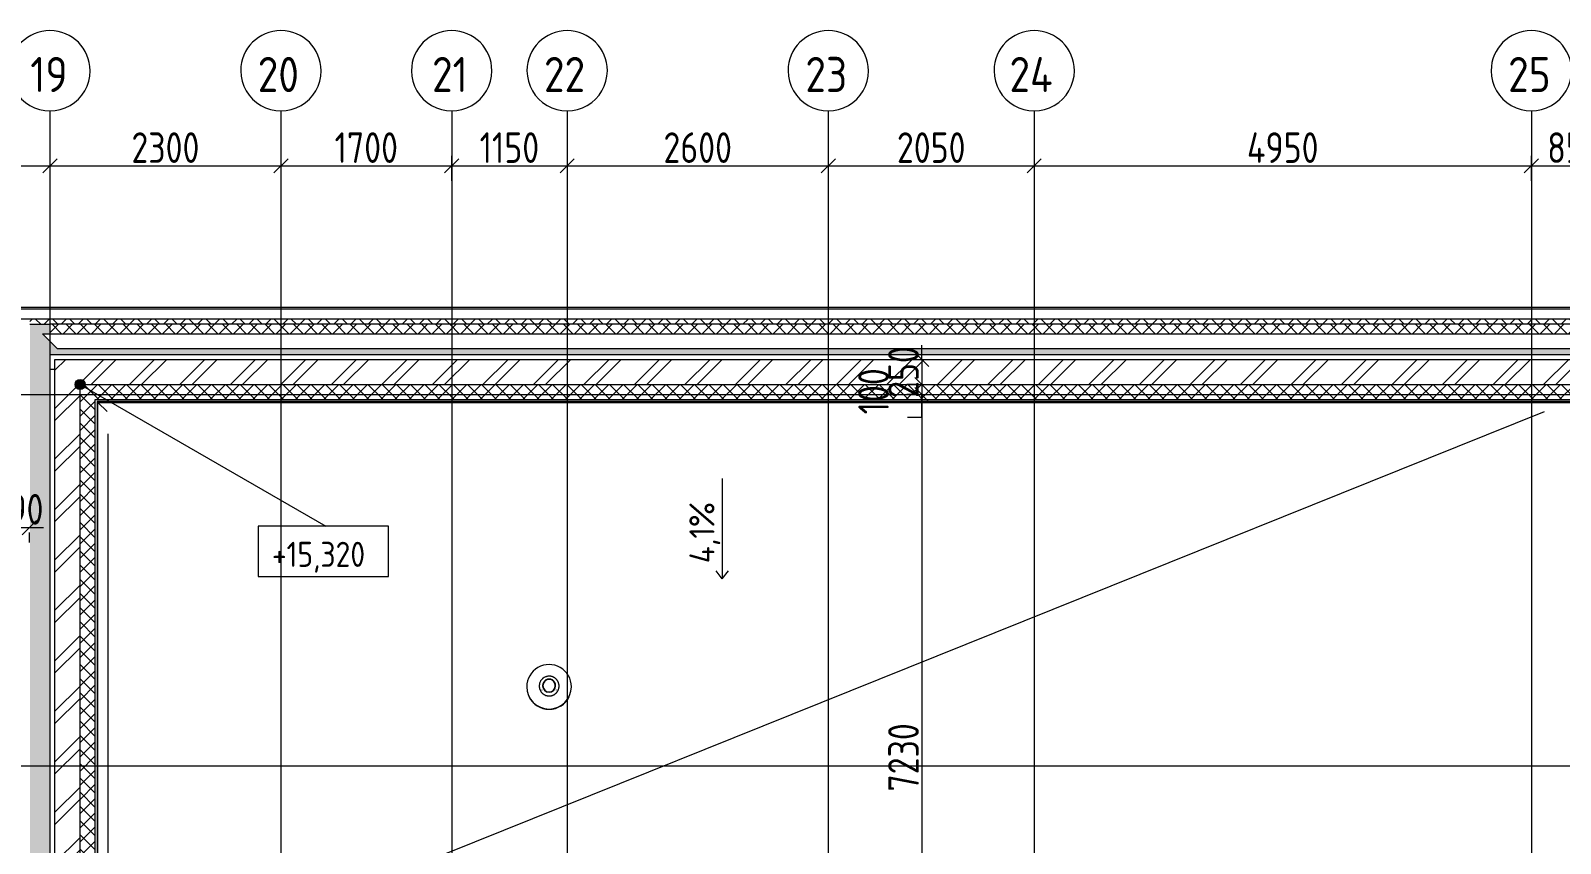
# Model space of a CAD drawing. Header units: millimetres. Extents: x -68946 to 690821, y -552984 to 293768.
# Drawn here: x 101275 to 116507, y -490078 to -481979 of the extents above; entities that cross this region are included whole.
import ezdxf

# ---------------------------------------------------------------- set-up
doc = ezdxf.new("R2010")
doc.units = ezdxf.units.MM
doc.linetypes.add('ADSK_Линия сетки', pattern=[2500, 2000, -250, 0, -250])
doc.layers.get('Defpoints').update_dxf_attribs({"color": 250})
for name, color, linetype, lineweight in [('Аннотация', 250, 'Continuous', 20), ('Крыша', 7, 'Continuous', 5), ('Несущие колонны', 7, 'Continuous', 9), ('Обобщенные модели', 250, 'Continuous', 9), ('Оборудование', 7, 'Continuous', 9), ('Ограждение', 7, 'Continuous', 5), ('Оси', 250, 'Continuous', 9), ('Отметки', 7, 'Continuous', 9), ('Перекрытие', 7, 'Continuous', 9), ('Размеры', 7, 'Continuous', 9), ('Стены внутренние', 7, 'Continuous', 9), ('Стены наружные', 7, 'Continuous', 9), ('Стены отделка', 7, 'Continuous', 13), ('Стены перегородки', 7, 'Continuous', 13), ('Стены штриховка', 250, 'Continuous', 9)]:
    doc.layers.add(name, color=color, linetype=linetype, lineweight=lineweight)
doc.styles.add('GOST Common', font='', dxfattribs={"width": 0.9, "height": 350})
doc.styles.add('GOST Common_1', font='', dxfattribs={"width": 0.9, "height": 250})
doc.styles.add('GOST Common_2', font='', dxfattribs={"width": 0.8, "height": 350})
doc.styles.add('ISOCPEUR_1', font='isocpeur.ttf', dxfattribs={"width": 0.9, "height": 250})
doc.styles.add('А3', font='ГОСТ тип А.ttf')
doc.styles.get('GOST Common').set_extended_font_data('GOST Common')
doc.styles.get('GOST Common_1').set_extended_font_data('GOST Common')
doc.styles.get('GOST Common_2').set_extended_font_data('GOST Common')
doc.dimstyles.new('ADSK_Основной_2_5_мм', dxfattribs={"dimscale": 304.8, "dimtxt": 0.824897, "dimasz": 0.463911, "dimexe": 0.492126, "dimexo": 0.001615, "dimgap": 0.098425, "dimtad": 1, "dimdec": 0, "dimlfac": 304.8, "dimdsep": 46, "dimtxsty": 'GOST Common_1', "dimblk1": 'OBLIQUE', "dimblk2": 'OBLIQUE', "dimsah": 1, "dimcen": 0.09, "dimdle": 0.492126, "dimazin": 0, "dimtfac": 1, "dimtdec": 4, "dimtix": 1, "dimtmove": 0, "dimatfit": 3, "dimfxl": 1, "dimtvp": 1, "dimtolj": 1, "dimtzin": 0, "dimlwd": 9, "dimlwe": 9, "dimarcsym": 2})
doc.dimstyles.new('ADSK_Основной_2_мм', dxfattribs={"dimscale": 304.8, "dimtxt": 201.142999, "dimasz": 0.463911, "dimexe": 0.492126, "dimexo": 0.492126, "dimgap": 0.098425, "dimtad": 1, "dimdec": 0, "dimdsep": 46, "dimtxsty": 'GOST Common_2', "dimblk1": 'OBLIQUE', "dimblk2": 'OBLIQUE', "dimsah": 1, "dimcen": 0.09, "dimdle": 0.492126, "dimazin": 0, "dimtfac": 1, "dimtdec": 4, "dimtix": 1, "dimtmove": 1, "dimatfit": 3, "dimfxl": 1, "dimtvp": 1, "dimtolj": 1, "dimtzin": 0, "dimlwd": 9, "dimlwe": 9, "dimarcsym": 2})
doc.dimstyles.new('ADSK_Основной_2_мм_1', dxfattribs={"dimscale": 304.8, "dimtxt": 201.142999, "dimasz": 0.463911, "dimexe": 0.492126, "dimexo": 0.492126, "dimgap": 0.098425, "dimtad": 1, "dimdec": 0, "dimdsep": 46, "dimtxsty": 'GOST Common_2', "dimblk1": 'OBLIQUE', "dimblk2": 'OBLIQUE', "dimsah": 1, "dimcen": 0.09, "dimdle": 0.492126, "dimazin": 0, "dimtfac": 1, "dimtdec": 4, "dimtix": 1, "dimtmove": 0, "dimatfit": 3, "dimfxl": 1, "dimtvp": 1, "dimtolj": 1, "dimtzin": 0, "dimlwd": 9, "dimlwe": 9, "dimarcsym": 2})
pattern_1 = [(45, (23667.23, -543980.64), (-70.71068, 70.71068), []), (135, (23667.23, -543980.64), (-70.71068, -70.71068), [])]
pattern_2 = [(135, (23667.23, -543980.64), (-142.56192, -142.56192), []), (135, (23809.8, -543980.64), (-142.56192, -142.56192), [252.016, -50.403, 3.353, -47.05])]
pattern_3 = [(45, (23667.23, -543980.64), (-251.4472, 251.4472), []), (45, (23667.23, -543599.64), (-251.4472, 251.4472), [])]

# ---------------------------------------------------------------- blocks, each defined once
blk = doc.blocks.new('TN_Аэратор кровельный ТехноНИКОЛЬ - Аэратор кровельный ТехноНИКОЛЬ 160х460мм-V43-АР3_Кладочный план кровли _17_930 С2-3')
at = {"layer": 'Оборудование'}
for p, q in [((82548, 55463), (82548, 55462)), ((82705, 55475), (82705, 55474)), ((82835, 55474), (82835, 55475)), ((82993, 55462), (82993, 55463))]:
    blk.add_line(p, q, dxfattribs=at)
at = {"layer": 'Оборудование', "flags": 128}
for points in [[(82869, 55470), (82869, 55474), (82869, 55478), (82869, 55482), (82868, 55486), (82867, 55490), (82866, 55494), (82865, 55498), (82864, 55501), (82863, 55505), (82861, 55509), (82860, 55512), (82858, 55516), (82856, 55519), (82854, 55523), (82852, 55526), (82850, 55529), (82847, 55532), (82845, 55535), (82842, 55538), (82839, 55541), (82836, 55544), (82833, 55546), (82830, 55549), (82827, 55551), (82824, 55553), (82820, 55555), (82817, 55557), (82814, 55559), (82810, 55561), (82806, 55562), (82803, 55564), (82799, 55565), (82795, 55566), (82791, 55567), (82787, 55568), (82783, 55568), (82779, 55569), (82776, 55569), (82772, 55569), (82768, 55569), (82764, 55569), (82760, 55568), (82756, 55568), (82752, 55567), (82748, 55566), (82744, 55565), (82740, 55564), (82737, 55563), (82733, 55562), (82729, 55560), (82726, 55558), (82722, 55557), (82719, 55555), (82716, 55552), (82712, 55550), (82709, 55548), (82706, 55545), (82703, 55543), (82700, 55540), (82698, 55537), (82695, 55534), (82693, 55531), (82690, 55528), (82688, 55525), (82686, 55521), (82684, 55518), (82682, 55514), (82680, 55511), (82679, 55507), (82677, 55503), (82676, 55500), (82675, 55496), (82674, 55492), (82673, 55488), (82673, 55484), (82672, 55480), (82672, 55476), (82672, 55472), (82672, 55470)], [(82672, 55470), (82672, 55466), (82672, 55462), (82672, 55459), (82673, 55455), (82674, 55451), (82675, 55447), (82676, 55443), (82677, 55439), (82678, 55436), (82680, 55432), (82681, 55428), (82683, 55425), (82685, 55421), (82687, 55418), (82689, 55415), (82691, 55411), (82694, 55408), (82696, 55405), (82699, 55402), (82702, 55400), (82705, 55397), (82708, 55394), (82711, 55392), (82714, 55389), (82717, 55387), (82721, 55385), (82724, 55383), (82727, 55382), (82731, 55380), (82735, 55378), (82738, 55377), (82742, 55376), (82746, 55375), (82750, 55374), (82754, 55373), (82758, 55372), (82762, 55372), (82765, 55372), (82769, 55372), (82773, 55372), (82777, 55372), (82781, 55372), (82785, 55373), (82789, 55373), (82793, 55374), (82797, 55375), (82801, 55376), (82804, 55378), (82808, 55379), (82812, 55381), (82815, 55382), (82819, 55384), (82822, 55386), (82825, 55388), (82829, 55391), (82832, 55393), (82835, 55395), (82838, 55398), (82841, 55401), (82843, 55404), (82846, 55407), (82848, 55410), (82851, 55413), (82853, 55416), (82855, 55419), (82857, 55423), (82859, 55426), (82861, 55430), (82862, 55434), (82864, 55437), (82865, 55441), (82866, 55445), (82867, 55449), (82868, 55453), (82868, 55456), (82869, 55460), (82869, 55464), (82869, 55468), (82869, 55470)]]:
    blk.add_lwpolyline(points, dxfattribs=at)
at = {"layer": 'Оборудование'}
for centre, major_axis, start_param, end_param in [((82770, 55463), (222, 0), 0, 3.141593), ((82770, 55463), (222, 0), 3.141593, 6.283185), ((82770, 55475), (65, 0), 0, 3.141593), ((82770, 55475), (65, 0), 3.141593, 6.283185), ((82770, 55474), (65, 0), 3.141593, 6.283185), ((82770, 55475), (62, 0), 0, 3.141593), ((82770, 55474), (62, 0), 0.001128, 3.140464), ((82770, 55475), (62, 0), 3.141593, 6.283185), ((82770, 55464), (71.2, 0), 2.100677, 2.124894), ((82770, 55464), (71.2, 0), 1.602909, 1.622169), ((82770, 55464), (71.2, 0), 1.519424, 1.538684), ((82770, 55464), (71.2, 0), 1.016698, 1.040916), ((82770, 55462), (223, 0), 3.590392, 5.834386), ((82770, 55463), (80, 0), 3.534292, 3.571014), ((82770, 55463), (80, 0), 5.853764, 5.890486)]:
    blk.add_ellipse(centre, major_axis=major_axis, ratio=0.999647, start_param=start_param, end_param=end_param, dxfattribs=at)
blk = doc.blocks.new('Ограждение - Ограждение-38052386-АР3_Кладочный план кровли _17_930 С2-3')
at = {"layer": 'Ограждение'}
for p, q in [((78278, 58297), (108422, 58297)), ((78278, 40445), (78278, 58297)), ((78278, 58297), (78369, 58206)), ((78378, 57984), (78378, 40767))]:
    blk.add_line(p, q, dxfattribs=at)
blk = doc.blocks.new('Швеллер - 140х58-40904878-АР3_Кладочный план кровли _17_930 С2-3')
at = {"layer": 'Обобщенные модели'}
for p, q in [((-15625, 75), (15625, 75)), ((-15625, 75), (-15621, 71)), ((-15621, 71), (-15479, -71)), ((15621, 71), (-15621, 71)), ((-15479, -71), (15479, -71)), ((-15479, -71), (-15475, -75)), ((15475, -75), (-15475, -75))]:
    blk.add_line(p, q, dxfattribs=at)
blk = doc.blocks.new('ADSK_КолоннаНесущая_Швеллер_Гнутый_ГОСТ 8278-83 - 200х50х4_таб_1 2-38660934-АР3_Кладочный план кровли _17_930 С2-3')
at = {"layer": 'Несущие колонны'}
blk.add_line((39.9, 100), (-0.1, 100), dxfattribs=at)
blk = doc.blocks.new('ADSK_КолоннаНесущая_Швеллер_Гнутый_ГОСТ 8278-83 - 200х50х4_таб_1 2-38789430-АР3_Кладочный план кровли _17_930 С2-3')
at = {"layer": 'Несущие колонны'}
blk.add_line((-0.1, -100), (39.9, -100), dxfattribs=at)
blk = doc.blocks.new('Ось сетки - Круг_Ø8 мм-39983606-АР3_Кладочный план кровли _17_930 С2-3')
at = {"layer": 'Оси'}
for start, end in [(360, 180), (180, 360)]:
    blk.add_arc((0, 0), 4, start, end, dxfattribs=at)
blk = doc.blocks.new('_Oblique')
at = {"color": 0, "linetype": 'ByBlock', "lineweight": -2}
blk.add_line((-0.5, -0.5), (0.5, 0.5), dxfattribs=at)
blk = doc.blocks.new('*D6087')
at = {"layer": 'Defpoints', "color": 0, "lineweight": 30, "transparency": 16777216}
for p in [(98467, -483227), (101467, -483227), (101467, -483327)]:
    blk.add_point(p, dxfattribs=at)
at = {"layer": 'Размеры', "color": 0, "lineweight": 9, "transparency": 16777216}
for p, q in [((98467, -483227), (98467, -483477)), ((101467, -483227), (101467, -483477)), ((98317, -483327), (101617, -483327))]:
    blk.add_line(p, q, dxfattribs=at)
at = {"layer": 'Размеры', "color": 0, "lineweight": 9, "transparency": 16777216, "xscale": 141.4, "yscale": 141.4, "zscale": 141.4, "rotation": 180}
blk.add_blockref('_Oblique', (98467, -483327), dxfattribs=at)
at = {"layer": 'Размеры', "color": 0, "lineweight": 9, "transparency": 16777216, "xscale": 141.4, "yscale": 141.4, "zscale": 141.4}
blk.add_blockref('_Oblique', (101467, -483327), dxfattribs=at)
at = {"layer": 'Размеры', "color": 0, "transparency": 16777216, "insert": (99967, -483145), "char_height": 304.8, "width": 756.84, "attachment_point": 5, "style": 'А3'}
blk.add_mtext('\\A1;3000', dxfattribs=at)
blk = doc.blocks.new('*D6088')
at = {"layer": 'Defpoints', "color": 0, "lineweight": 30, "transparency": 16777216}
for p in [(101467, -483227), (103767, -483227), (103767, -483327)]:
    blk.add_point(p, dxfattribs=at)
at = {"layer": 'Размеры', "color": 0, "lineweight": 9, "transparency": 16777216}
for p, q in [((101467, -483227), (101467, -483477)), ((103767, -483227), (103767, -483477)), ((101317, -483327), (103917, -483327))]:
    blk.add_line(p, q, dxfattribs=at)
at = {"layer": 'Размеры', "color": 0, "lineweight": 9, "transparency": 16777216, "xscale": 141.4, "yscale": 141.4, "zscale": 141.4, "rotation": 180}
blk.add_blockref('_Oblique', (101467, -483327), dxfattribs=at)
at = {"layer": 'Размеры', "color": 0, "lineweight": 9, "transparency": 16777216, "xscale": 141.4, "yscale": 141.4, "zscale": 141.4}
blk.add_blockref('_Oblique', (103767, -483327), dxfattribs=at)
at = {"layer": 'Размеры', "color": 0, "transparency": 16777216, "insert": (102617, -483145), "char_height": 304.8, "width": 756.84, "attachment_point": 5, "style": 'А3'}
blk.add_mtext('\\A1;2300', dxfattribs=at)
blk = doc.blocks.new('*D6089')
at = {"layer": 'Defpoints', "color": 0, "lineweight": 30, "transparency": 16777216}
for p in [(103767, -483227), (105467, -483227), (105467, -483327)]:
    blk.add_point(p, dxfattribs=at)
at = {"layer": 'Размеры', "color": 0, "lineweight": 9, "transparency": 16777216}
for p, q in [((103767, -483227), (103767, -483477)), ((105467, -483227), (105467, -483477)), ((103617, -483327), (105617, -483327))]:
    blk.add_line(p, q, dxfattribs=at)
at = {"layer": 'Размеры', "color": 0, "lineweight": 9, "transparency": 16777216, "xscale": 141.4, "yscale": 141.4, "zscale": 141.4, "rotation": 180}
blk.add_blockref('_Oblique', (103767, -483327), dxfattribs=at)
at = {"layer": 'Размеры', "color": 0, "lineweight": 9, "transparency": 16777216, "xscale": 141.4, "yscale": 141.4, "zscale": 141.4}
blk.add_blockref('_Oblique', (105467, -483327), dxfattribs=at)
at = {"layer": 'Размеры', "color": 0, "transparency": 16777216, "insert": (104617, -483145), "char_height": 304.8, "width": 700.59, "attachment_point": 5, "style": 'А3'}
blk.add_mtext('\\A1;1700', dxfattribs=at)
blk = doc.blocks.new('*D6090')
at = {"layer": 'Defpoints', "color": 0, "lineweight": 30, "transparency": 16777216}
for p in [(105467, -483227), (106617, -483227), (106617, -483327)]:
    blk.add_point(p, dxfattribs=at)
at = {"layer": 'Размеры', "color": 0, "lineweight": 9, "transparency": 16777216}
for p, q in [((105467, -483227), (105467, -483477)), ((106617, -483227), (106617, -483477)), ((105317, -483327), (106767, -483327))]:
    blk.add_line(p, q, dxfattribs=at)
at = {"layer": 'Размеры', "color": 0, "lineweight": 9, "transparency": 16777216, "xscale": 141.4, "yscale": 141.4, "zscale": 141.4, "rotation": 180}
blk.add_blockref('_Oblique', (105467, -483327), dxfattribs=at)
at = {"layer": 'Размеры', "color": 0, "lineweight": 9, "transparency": 16777216, "xscale": 141.4, "yscale": 141.4, "zscale": 141.4}
blk.add_blockref('_Oblique', (106617, -483327), dxfattribs=at)
at = {"layer": 'Размеры', "color": 0, "transparency": 16777216, "insert": (106042, -483145), "char_height": 304.8, "width": 644.34, "attachment_point": 5, "style": 'А3'}
blk.add_mtext('\\A1;1150', dxfattribs=at)
blk = doc.blocks.new('*D6091')
at = {"layer": 'Defpoints', "color": 0, "lineweight": 30, "transparency": 16777216}
for p in [(106617, -483227), (109217, -483227), (109217, -483327)]:
    blk.add_point(p, dxfattribs=at)
at = {"layer": 'Размеры', "color": 0, "lineweight": 9, "transparency": 16777216}
for p, q in [((106617, -483227), (106617, -483477)), ((109217, -483227), (109217, -483477)), ((106467, -483327), (109367, -483327))]:
    blk.add_line(p, q, dxfattribs=at)
at = {"layer": 'Размеры', "color": 0, "lineweight": 9, "transparency": 16777216, "xscale": 141.4, "yscale": 141.4, "zscale": 141.4, "rotation": 180}
blk.add_blockref('_Oblique', (106617, -483327), dxfattribs=at)
at = {"layer": 'Размеры', "color": 0, "lineweight": 9, "transparency": 16777216, "xscale": 141.4, "yscale": 141.4, "zscale": 141.4}
blk.add_blockref('_Oblique', (109217, -483327), dxfattribs=at)
at = {"layer": 'Размеры', "color": 0, "transparency": 16777216, "insert": (107917, -483145), "char_height": 304.8, "width": 756.84, "attachment_point": 5, "style": 'А3'}
blk.add_mtext('\\A1;2600', dxfattribs=at)
blk = doc.blocks.new('*D6092')
at = {"layer": 'Defpoints', "color": 0, "lineweight": 30, "transparency": 16777216}
for p in [(109217, -483227), (111267, -483227), (111267, -483327)]:
    blk.add_point(p, dxfattribs=at)
at = {"layer": 'Размеры', "color": 0, "lineweight": 9, "transparency": 16777216}
for p, q in [((109217, -483227), (109217, -483477)), ((111267, -483227), (111267, -483477)), ((109067, -483327), (111417, -483327))]:
    blk.add_line(p, q, dxfattribs=at)
at = {"layer": 'Размеры', "color": 0, "lineweight": 9, "transparency": 16777216, "xscale": 141.4, "yscale": 141.4, "zscale": 141.4, "rotation": 180}
blk.add_blockref('_Oblique', (109217, -483327), dxfattribs=at)
at = {"layer": 'Размеры', "color": 0, "lineweight": 9, "transparency": 16777216, "xscale": 141.4, "yscale": 141.4, "zscale": 141.4}
blk.add_blockref('_Oblique', (111267, -483327), dxfattribs=at)
at = {"layer": 'Размеры', "color": 0, "transparency": 16777216, "insert": (110242, -483145), "char_height": 304.8, "width": 756.84, "attachment_point": 5, "style": 'А3'}
blk.add_mtext('\\A1;2050', dxfattribs=at)
blk = doc.blocks.new('*D6093')
at = {"layer": 'Defpoints', "color": 0, "lineweight": 30, "transparency": 16777216}
for p in [(111267, -483227), (116217, -483227), (116217, -483327)]:
    blk.add_point(p, dxfattribs=at)
at = {"layer": 'Размеры', "color": 0, "lineweight": 9, "transparency": 16777216}
for p, q in [((111267, -483227), (111267, -483477)), ((116217, -483227), (116217, -483477)), ((111117, -483327), (116367, -483327))]:
    blk.add_line(p, q, dxfattribs=at)
at = {"layer": 'Размеры', "color": 0, "lineweight": 9, "transparency": 16777216, "xscale": 141.4, "yscale": 141.4, "zscale": 141.4, "rotation": 180}
blk.add_blockref('_Oblique', (111267, -483327), dxfattribs=at)
at = {"layer": 'Размеры', "color": 0, "lineweight": 9, "transparency": 16777216, "xscale": 141.4, "yscale": 141.4, "zscale": 141.4}
blk.add_blockref('_Oblique', (116217, -483327), dxfattribs=at)
at = {"layer": 'Размеры', "color": 0, "transparency": 16777216, "insert": (113742, -483145), "char_height": 304.8, "width": 782.41, "attachment_point": 5, "style": 'А3'}
blk.add_mtext('\\A1;4950', dxfattribs=at)
blk = doc.blocks.new('*D6094')
at = {"layer": 'Defpoints', "color": 0, "lineweight": 30, "transparency": 16777216}
for p in [(116217, -483227), (117067, -483227), (117067, -483327)]:
    blk.add_point(p, dxfattribs=at)
at = {"layer": 'Размеры', "color": 0, "lineweight": 9, "transparency": 16777216}
for p, q in [((116217, -483227), (116217, -483477)), ((117067, -483227), (117067, -483477)), ((116067, -483327), (117217, -483327))]:
    blk.add_line(p, q, dxfattribs=at)
at = {"layer": 'Размеры', "color": 0, "lineweight": 9, "transparency": 16777216, "xscale": 141.4, "yscale": 141.4, "zscale": 141.4, "rotation": 180}
blk.add_blockref('_Oblique', (116217, -483327), dxfattribs=at)
at = {"layer": 'Размеры', "color": 0, "lineweight": 9, "transparency": 16777216, "xscale": 141.4, "yscale": 141.4, "zscale": 141.4}
blk.add_blockref('_Oblique', (117067, -483327), dxfattribs=at)
at = {"layer": 'Размеры', "color": 0, "transparency": 16777216, "insert": (116642, -483145), "char_height": 304.8, "width": 567.63, "attachment_point": 5, "style": 'А3'}
blk.add_mtext('\\A1;850', dxfattribs=at)
blk = doc.blocks.new('Высотные отметки - Рамка-32693647-АР3_Кладочный план кровли _17_930 С2-3')
at = {"layer": 'Аннотация'}
for p, q in [((-6.5, 0), (-6.5, 5)), ((-6.5, 5), (6.5, 5)), ((6.5, 5), (6.5, 0)), ((6.5, 0), (-6.5, 0))]:
    blk.add_line(p, q, dxfattribs=at)
blk = doc.blocks.new('*D6168')
at = {"layer": 'Defpoints', "color": 0, "lineweight": 30, "transparency": 16777216}
for p in [(101262, -486831), (101262, -486931), (101072, -487596)]:
    blk.add_point(p, dxfattribs=at)
at = {"layer": 'Размеры', "color": 0, "lineweight": 9, "transparency": 16777216}
for p, q in [((101072, -487446), (101072, -486781)), ((101072, -486931), (100931, -486931)), ((101072, -486931), (101262, -486931)), ((101262, -486931), (101404, -486931)), ((101262, -486981), (101262, -487081))]:
    blk.add_line(p, q, dxfattribs=at)
at = {"layer": 'Размеры', "color": 0, "lineweight": 9, "transparency": 16777216, "xscale": 141.4, "yscale": 141.4, "zscale": 141.4}
blk.add_blockref('_Oblique', (101072, -486931), dxfattribs=at)
at = {"layer": 'Размеры', "color": 0, "lineweight": 9, "transparency": 16777216, "xscale": 141.4, "yscale": 141.4, "zscale": 141.4, "rotation": 180}
blk.add_blockref('_Oblique', (101262, -486931), dxfattribs=at)
at = {"layer": 'Размеры', "color": 0, "transparency": 16777216, "insert": (101167, -486749), "char_height": 304.8, "width": 409.1, "attachment_point": 5, "style": 'А3'}
blk.add_mtext('\\A1;190', dxfattribs=at)
blk = doc.blocks.new('*D6231')
at = {"layer": 'Defpoints', "color": 0, "lineweight": 30, "transparency": 16777216}
for p in [(110248, -485256), (110148, -485506), (110248, -485506)]:
    blk.add_point(p, dxfattribs=at)
at = {"layer": 'Размеры', "color": 0, "lineweight": 9, "transparency": 16777216}
for p, q in [((110148, -485256), (110148, -485114)), ((110098, -485256), (109998, -485256)), ((110148, -485256), (110148, -485506)), ((110098, -485506), (109998, -485506)), ((110148, -485506), (110148, -485647))]:
    blk.add_line(p, q, dxfattribs=at)
at = {"layer": 'Размеры', "color": 0, "lineweight": 9, "transparency": 16777216, "xscale": 141.4, "yscale": 141.4, "zscale": 141.4}
for p, rotation in [((110148, -485256), 270), ((110148, -485506), 90)]:
    blk.add_blockref('_Oblique', p, dxfattribs=dict(at, rotation=rotation))
at = {"layer": 'Размеры', "color": 0, "transparency": 16777216, "insert": (109966, -485381), "char_height": 304.8, "width": 454.11, "attachment_point": 5, "rotation": 90, "style": 'А3'}
blk.add_mtext('\\A1;250', dxfattribs=at)
blk = doc.blocks.new('*D6232')
at = {"layer": 'Defpoints', "color": 0, "lineweight": 30, "transparency": 16777216}
for p in [(110248, -485506), (110148, -485606), (110248, -485606)]:
    blk.add_point(p, dxfattribs=at)
at = {"layer": 'Размеры', "color": 0, "lineweight": 9, "transparency": 16777216}
for p, q in [((110148, -485356), (110148, -485756)), ((110098, -485506), (109998, -485506)), ((110098, -485606), (109998, -485606)), ((110148, -485832), (110148, -485606)), ((110007, -485832), (110148, -485832))]:
    blk.add_line(p, q, dxfattribs=at)
at = {"layer": 'Размеры', "color": 0, "lineweight": 9, "transparency": 16777216, "xscale": 141.4, "yscale": 141.4, "zscale": 141.4}
for p, rotation in [((110148, -485506), 90), ((110148, -485606), 270)]:
    blk.add_blockref('_Oblique', p, dxfattribs=dict(at, rotation=rotation))
at = {"layer": 'Размеры', "color": 0, "transparency": 16777216, "insert": (109515, -485803), "char_height": 304.8, "width": 409.1, "attachment_point": 1, "rotation": 90, "line_spacing_factor": 1.022761, "style": 'А3'}
blk.add_mtext('\\A1;100', dxfattribs=at)
blk = doc.blocks.new('*D6233')
at = {"layer": 'Defpoints', "color": 0, "lineweight": 30, "transparency": 16777216}
for p in [(110248, -485606), (108438, -492836), (110148, -492836)]:
    blk.add_point(p, dxfattribs=at)
at = {"layer": 'Размеры', "color": 0, "lineweight": 9, "transparency": 16777216}
for p, q in [((110148, -485456), (110148, -492986)), ((110098, -485606), (109998, -485606)), ((108588, -492836), (110298, -492836))]:
    blk.add_line(p, q, dxfattribs=at)
at = {"layer": 'Размеры', "color": 0, "lineweight": 9, "transparency": 16777216, "xscale": 141.4, "yscale": 141.4, "zscale": 141.4}
for p, rotation in [((110148, -485606), 90), ((110148, -492836), 270)]:
    blk.add_blockref('_Oblique', p, dxfattribs=dict(at, rotation=rotation))
at = {"layer": 'Размеры', "color": 0, "transparency": 16777216, "insert": (109966, -489221), "char_height": 304.8, "width": 605.47, "attachment_point": 5, "rotation": 90, "style": 'А3'}
blk.add_mtext('\\A1;7230', dxfattribs=at)

msp = doc.modelspace()

# ---------------------------------------------------------------- hatches: boundary and pattern name
at = {"layer": 'Отметки'}
h = msp.add_hatch(color=256, dxfattribs=at)
edge = h.paths.add_edge_path()
edge.add_arc((101767.2298, -485505.6404), 50, 0, 360)
at = {"layer": 'Стены внутренние', "lineweight": 5}
h = msp.add_hatch(dxfattribs=at)
h.set_pattern_fill('FP_1', color=256, style=0, pattern_type=2)
h.set_pattern_definition(pattern_2)
h.paths.add_polyline_path([(101467.2298, -504205.6404), (101467.2298, -485075.6404), (101392.2298, -485000.6404), (101467.2298, -485000.6404), (101467.2298, -484905.6404), (101267.2298, -484905.6404), (101267.2298, -504205.6404)])
h = msp.add_hatch(dxfattribs=at)
h.set_pattern_fill('FP_1', color=256, style=0, pattern_type=2)
h.set_pattern_definition(pattern_2)
h.paths.add_polyline_path([(132767.2242, -485205.6203), (132767.2242, -485005.6203), (132637.2443, -485005.6203), (132492.2242, -485150.6404), (101542.2298, -485150.6404), (101467.2298, -485075.6404), (101467.2298, -485205.6203), (132638.2242, -485205.6203)])
h = msp.add_hatch(dxfattribs=at)
h.set_pattern_fill('FP_44', color=256, style=0, pattern_type=2)
h.set_pattern_definition(pattern_3)
h.paths.add_polyline_path([(101767.2298, -503955.6404), (101767.2298, -485255.6404), (101517.2298, -485255.6404), (101517.2298, -503955.6404)])
h = msp.add_hatch(dxfattribs=at)
h.set_pattern_fill('FP_44', color=256, style=0, pattern_type=2)
h.set_pattern_definition(pattern_3)
h.paths.add_polyline_path([(132267.2242, -485505.6404), (132267.2242, -485255.6404), (101767.2298, -485255.6404), (101767.2298, -485505.6404), (131019.3944, -485505.6404)])
at = {"layer": 'Стены наружные', "lineweight": 5}
h = msp.add_hatch(dxfattribs=at)
h.set_pattern_fill('FP_34', color=256, style=0, pattern_type=2)
h.set_pattern_definition([(135, (23667.23, -543980.64), (-84.85281, -84.85281), []), (225, (23667.23, -543980.64), (84.85281, -84.85281), [])])
h.paths.add_polyline_path([(132437.1369, -484905.6404), (132767.2242, -484905.6404), (132767.2242, -484855.6404), (101267.2298, -484855.6404), (101267.2298, -484905.6404), (131019.3944, -484905.6404)])
h = msp.add_hatch(dxfattribs=at)
h.set_pattern_fill('FP_33', color=256, style=0, pattern_type=2)
h.set_pattern_definition(pattern_1)
h.paths.add_polyline_path([(132637.2242, -485005.6404), (132767.2242, -485005.6404), (132767.2242, -484905.6404), (101467.2298, -484905.6404), (101467.2298, -485000.6404), (132642.2242, -485000.6404), (132638.2242, -485004.6404)])
h = msp.add_hatch(dxfattribs=at)
h.set_pattern_fill('FP_33', color=256, style=0, pattern_type=2)
h.set_pattern_definition(pattern_1)
h.paths.add_polyline_path([(101767.2298, -503555.6404), (101917.2298, -503555.6404), (101917.2298, -485505.6404), (101767.2298, -485505.6404), (101767.2298, -503535.6404)])
h = msp.add_hatch(dxfattribs=at)
h.set_pattern_fill('FP_33', color=256, style=0, pattern_type=2)
h.set_pattern_definition(pattern_1)
h.paths.add_polyline_path([(132267.2242, -485655.6404), (132267.2242, -485505.6404), (101917.2298, -485505.6404), (101917.2298, -485655.6404), (132117.2242, -485655.6404)])

# ---------------------------------------------------------------- linework, layer by layer
at = {"layer": 'Крыша'}
msp.add_line((102045.2298, -491530.9155), (116348.9074, -485774.5965), dxfattribs=at)
at = {"layer": 'Оси', "linetype": 'ADSK_Линия сетки', "ltscale": 100}
for p, q in [((101467.2298, -482778.6358), (101467.2298, -548529.072)), ((103767.2298, -482778.6358), (103767.2298, -547719.4803)), ((105467.2298, -482778.6358), (105467.2298, -547719.4803)), ((106617.23, -482778.6358), (106617.23, -547719.4803)), ((109217.23, -482778.6358), (109217.23, -547719.4803)), ((111267.2298, -482778.6358), (111267.2298, -547719.4803)), ((116217.2298, -482778.6358), (116217.2298, -547719.4803)), ((88763.207, -485605.6404), (168383.8317, -485605.6404)), ((88763.207, -489305.6404), (180488.1093, -489305.6404))]:
    msp.add_line(p, q, dxfattribs=at)
at = {"layer": 'Отметки'}
for p, q in [((101767.2298, -485505.6404), (104214.5566, -486918.6052)), ((104214.5566, -486918.6052), (104189.5064, -486918.6052))]:
    msp.add_line(p, q, dxfattribs=at)
msp.add_circle((101767.2298, -485505.6404), 50, dxfattribs=at)
at = {"layer": 'Перекрытие'}
msp.add_line((101517.2298, -485355.641), (101467.2298, -485355.641), dxfattribs=at)
at = {"layer": 'Размеры'}
for p, q in [((108160.6215, -486442.5197), (108160.6215, -487442.5197)), ((108160.6215, -487442.5197), (108099.2353, -487362.5197)), ((108160.6215, -487442.5197), (108222.0076, -487362.5197))]:
    msp.add_line(p, q, dxfattribs=at)
at = {"layer": 'Стены отделка', "lineweight": 5}
msp.add_line((100997.2298, -484735.6404), (133037.2242, -484735.6404), dxfattribs=at)
at = {"layer": 'Стены перегородки'}
for p, q in [((132917.2242, -484855.6404), (101117.2298, -484855.6404)), ((101467.2298, -484905.6404), (101467.2298, -485000.6404)), ((132867.2242, -484905.6404), (101467.2298, -484905.6404)), ((101467.2298, -485205.6203), (132567.2242, -485205.6203)), ((101467.2298, -485205.6203), (101467.2298, -504005.6404)), ((101517.2298, -503955.6404), (101517.2298, -485255.6404)), ((101517.2298, -485255.6404), (132517.2242, -485255.6404)), ((101767.2298, -485505.6404), (132267.2242, -485505.6404)), ((101767.2298, -503705.6404), (101767.2298, -485505.6404)), ((132097.2242, -485675.6404), (101937.2298, -485675.6404)), ((101937.2298, -485675.6404), (101937.2298, -503535.6404))]:
    msp.add_line(p, q, dxfattribs=at)
at = {"layer": 'Стены штриховка'}
for p, q in [((133017.2242, -484755.6404), (101017.2298, -484755.6404)), ((101267.2298, -484905.6404), (101467.2298, -484905.6404)), ((101917.2298, -485655.6404), (132117.2242, -485655.6404)), ((101917.2298, -503555.6404), (101917.2298, -485655.6404))]:
    msp.add_line(p, q, dxfattribs=at)

# ---------------------------------------------------------------- block references
at = {"layer": 'Несущие колонны', "rotation": 180}
for p in [(103857.5803, -485105.7001), (107757.5803, -485105.7001), (109707.5803, -485105.7001), (113607.5803, -485105.7001), (115557.5803, -485105.7001)]:
    msp.add_blockref('ADSK_КолоннаНесущая_Швеллер_Гнутый_ГОСТ 8278-83 - 200х50х4_таб_1 2-38660934-АР3_Кладочный план кровли _17_930 С2-3', p, dxfattribs=at)
at = {"layer": 'Несущие колонны'}
for p in [(105727.3298, -485105.7001), (111527.3298, -485105.7001)]:
    msp.add_blockref('ADSK_КолоннаНесущая_Швеллер_Гнутый_ГОСТ 8278-83 - 200х50х4_таб_1 2-38789430-АР3_Кладочный план кровли _17_930 С2-3', p, dxfattribs=at)
at = {"layer": 'Обобщенные модели'}
msp.add_blockref('Швеллер - 140х58-40904878-АР3_Кладочный план кровли _17_930 С2-3', (117017.227, -485075.6404), dxfattribs=at)
at = {"layer": 'Оборудование'}
msp.add_blockref('TN_Аэратор кровельный ТехноНИКОЛЬ - Аэратор кровельный ТехноНИКОЛЬ 160х460мм-V43-АР3_Кладочный план кровли _17_930 С2-3', (23667.2298, -543980.641), dxfattribs=at)
at = {"layer": 'Ограждение'}
msp.add_blockref('Ограждение - Ограждение-38052386-АР3_Кладочный план кровли _17_930 С2-3', (23667.2298, -543980.641), dxfattribs=at)
at = {"layer": 'Оси', "xscale": 99.99999999999993, "yscale": 99.99999999999993, "zscale": 99.99999999999993, "rotation": 180}
for p in [(101467.2298, -482378.6358), (103767.2298, -482378.6358), (105467.2298, -482378.6358), (106617.23, -482378.6358), (109217.23, -482378.6358), (111267.2298, -482378.6358), (116217.2298, -482378.6358)]:
    msp.add_blockref('Ось сетки - Круг_Ø8 мм-39983606-АР3_Кладочный план кровли _17_930 С2-3', p, dxfattribs=at)
at = {"layer": 'Отметки', "extrusion": (0, 0, -1), "xscale": 99.99999999999993, "yscale": 99.99999999999993, "zscale": 99.99999999999993, "rotation": 180}
msp.add_blockref('Высотные отметки - Рамка-32693647-АР3_Кладочный план кровли _17_930 С2-3', (-104189.5064, -486918.6052), dxfattribs=at)

# ---------------------------------------------------------------- texts
at = {"layer": 'Оси', "char_height": 350, "attachment_point": 1, "style": 'GOST Common'}
for s, insert, width in [('19', (101271.4105, -482241.3567), 461.772), ('20', (103535.8605, -482241.3567), 548.35425), ('21', (105271.4105, -482241.3567), 461.772), ('22', (106385.8606, -482241.3567), 548.35425), ('23', (108988.5606, -482241.3567), 541.139062), ('24', (111020.5605, -482241.3567), 584.430187), ('25', (115985.8605, -482241.3567), 548.35425)]:
    msp.add_mtext(s, dxfattribs=dict(at, insert=insert, width=width))
at = {"layer": 'Отметки', "insert": (103677.6562, -487072.6744), "char_height": 250, "width": 1164.590943, "attachment_point": 1, "line_spacing_factor": 1.022761, "style": 'GOST Common_1'}
msp.add_mtext('+15,320', dxfattribs=at)
at = {"layer": 'Размеры', "insert": (107834.0076, -487286.1106), "char_height": 250, "width": 824.6182, "attachment_point": 1, "rotation": 90, "line_spacing_factor": 1.149209, "style": 'ISOCPEUR_1'}
msp.add_mtext('4,1%', dxfattribs=at)

# ---------------------------------------------------------------- dimensions: what is measured, and where the dimension line sits
at = {"layer": 'Размеры'}
for base, p1, p2, dimstyle, override, picture, middle in [((101467.2298, -483326.9214), (98467.2298, -483226.9365), (101467.2298, -483226.9365), 'ADSK_Основной_2_5_мм', {"dimtxt": 1, "dimlfac": 1, "dimpost": '<>', "dimtxsty": 'А3', "dimfxl": 3000}, '*D6087', (99967.2298, -483144.5214)), ((103767.2298, -483326.9214), (101467.2298, -483226.9365), (103767.2298, -483226.9365), 'ADSK_Основной_2_5_мм', {"dimtxt": 1, "dimlfac": 1, "dimpost": '<>', "dimtxsty": 'А3', "dimfxl": 2300}, '*D6088', (102617.2298, -483144.5214)), ((105467.2298, -483326.9214), (103767.2298, -483226.9365), (105467.2298, -483226.9365), 'ADSK_Основной_2_5_мм', {"dimtxt": 1, "dimlfac": 1, "dimpost": '<>', "dimtxsty": 'А3', "dimfxl": 1700}, '*D6089', (104617.2298, -483144.5214)), ((106617.23, -483326.9214), (105467.2298, -483226.9365), (106617.23, -483226.9365), 'ADSK_Основной_2_5_мм', {"dimtxt": 1, "dimlfac": 1, "dimpost": '<>', "dimtxsty": 'А3', "dimfxl": 1150.00013}, '*D6090', (106042.2299, -483144.5214)), ((109217.23, -483326.9214), (106617.23, -483226.9365), (109217.23, -483226.9365), 'ADSK_Основной_2_5_мм', {"dimtxt": 1, "dimlfac": 1, "dimpost": '<>', "dimtxsty": 'А3', "dimfxl": 2600}, '*D6091', (107917.23, -483144.5214)), ((111267.2298, -483326.9214), (109217.23, -483226.9365), (111267.2298, -483226.9365), 'ADSK_Основной_2_5_мм', {"dimtxt": 1, "dimlfac": 1, "dimpost": '<>', "dimtxsty": 'А3', "dimfxl": 2049.99987}, '*D6092', (110242.2299, -483144.5214)), ((116217.2298, -483326.9214), (111267.2298, -483226.9365), (116217.2298, -483226.9365), 'ADSK_Основной_2_5_мм', {"dimtxt": 1, "dimlfac": 1, "dimpost": '<>', "dimtxsty": 'А3', "dimfxl": 4950}, '*D6093', (113742.2298, -483144.5214)), ((117067.2302, -483326.9214), (116217.2298, -483226.9365), (117067.2302, -483226.9365), 'ADSK_Основной_2_5_мм', {"dimtxt": 1, "dimlfac": 1, "dimpost": '<>', "dimtxsty": 'А3', "dimfxl": 850.000334}, '*D6094', (116642.23, -483144.5214)), ((101262.2298, -486931.1824), (101072.2298, -487596.1477), (101262.2298, -486831.1975), 'ADSK_Основной_2_мм_1', {"dimtxt": 1, "dimlfac": 1, "dimpost": '<>', "dimtxsty": 'А3', "dimfxl": 788.19336}, '*D6168', (101167.2298, -486748.7824))]:
    dim = msp.add_linear_dim(base=base, p1=p1, p2=p2, dimstyle=dimstyle, override=override, dxfattribs=at)
    dim.commit()
    dim.dimension.update_dxf_attribs({"geometry": picture, "text_midpoint": middle})
for base, p1, p2, override, picture, middle in [((110148.2799, -485505.6404), (110248.2648, -485255.6404), (110248.2648, -485505.6404), {"dimtxt": 1, "dimlfac": 1, "dimpost": '<>', "dimtxsty": 'А3', "dimfxl": 250}, '*D6231', (109965.8799, -485380.6404)), ((110148.2799, -492835.6404), (110248.2648, -485605.6404), (108438.23, -492835.6404), {"dimtxt": 1, "dimlfac": 1, "dimpost": '<>', "dimtxsty": 'А3', "dimfxl": 7453.128604}, '*D6233', (109965.8799, -489220.6404))]:
    dim = msp.add_linear_dim(base=base, p1=p1, p2=p2, angle=90, dimstyle='ADSK_Основной_2_мм_1', override=override, dxfattribs=at)
    dim.commit()
    dim.dimension.update_dxf_attribs({"geometry": picture, "text_midpoint": middle})
dim = msp.add_linear_dim(base=(110148.2799, -485605.6404), p1=(110248.2648, -485505.6404), p2=(110248.2648, -485605.6404), angle=90, dimstyle='ADSK_Основной_2_мм', override={"dimtxt": 1, "dimlfac": 1, "dimpost": '<>', "dimtxsty": 'А3', "dimfxl": 100}, dxfattribs=at)
dim.commit()
dim.dimension.update_dxf_attribs({"geometry": '*D6232', "text_midpoint": (109813.2636, -485831.7395), "dimtype": 160, "text_rotation": 90})

doc.saveas('drawing.dxf')
